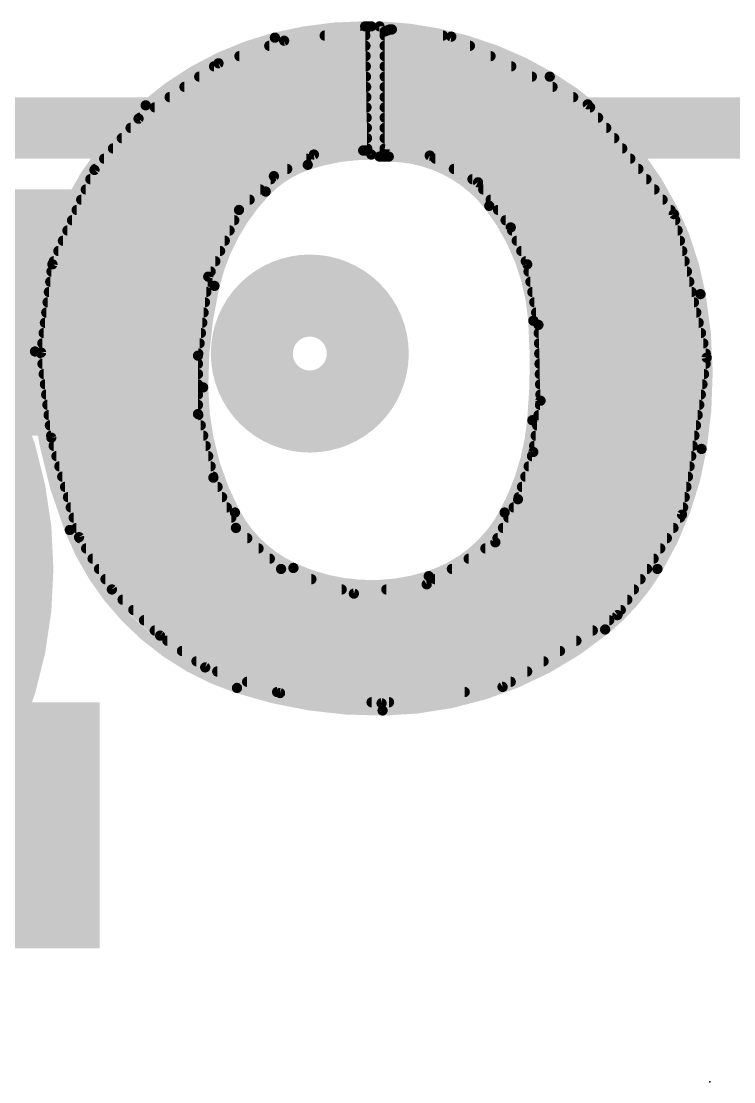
# Model space of a CAD drawing. Extents: x -0.1 to 29.3, y -0.1 to 15.4.
# Drawn here: x 8.455 to 10.22, y 7.62 to 10.246 of the extents above; entities that cross this region are included whole.
import ezdxf

# ---------------------------------------------------------------- set-up
doc = ezdxf.new("R2010")
doc.units = 0
for name, color, linetype in [('1', 12, 'CONTINUOUS'), ('21', 41, 'CONTINUOUS'), ('22', 40, 'CONTINUOUS'), ('23', 53, 'CONTINUOUS')]:
    doc.layers.add(name, color=color, linetype=linetype)

# ---------------------------------------------------------------- blocks, each defined once
blk = doc.blocks.new('RECT')
blk.add_solid([(-0.5, -0.5), (0.5, -0.5), (-0.5, 0.5), (0.5, 0.5)])

msp = doc.modelspace()

# ---------------------------------------------------------------- linework, layer by layer
at = {"layer": '1', "const_width": 2.1336}
msp.add_lwpolyline([(2.54, 8.89), (7.4676, 8.89)], dxfattribs=at)
at = {"layer": '1', "const_width": 1.0668}
msp.add_lwpolyline([(7.4676, 8.3566, 1), (7.4676, 9.4234)], format="xyb", dxfattribs=at)
at = {"layer": '21', "const_width": 0.1524}
msp.add_lwpolyline([(11.963, 9.982), (8.357, 9.982)], dxfattribs=at)
at = {"layer": '21', "const_width": 0.2032}
msp.add_lwpolyline([(9.1694, 9.2798, 1), (9.1694, 9.567, 1), (9.1694, 9.2798)], format="xyb", dxfattribs=at)
at = {"layer": '22'}
for points, const_width in [([(9.3066, 10.2337, 0.0624), (9.083, 10.2057)], 0.0254), ([(9.3066, 10.2401, 1), (9.3066, 10.2274)], 0.0127), ([(9.3066, 10.2274, 1), (9.3066, 10.2401)], 0.0127), ([(9.3281, 10.2337, 1), (9.3155, 10.2337)], 0.0127), ([(9.3218, 10.2274, 1), (9.3218, 10.2401)], 0.0127), ([(9.7638, 10.1092, 0.1246), (9.3421, 10.2337)], 0.0254), ([(9.3423, 10.24, 1), (9.3419, 10.2274)], 0.0127), ([(9.3484, 10.2337, 1), (9.3358, 10.2337)], 0.0127), ([(9.083, 10.2057, 0.1172), (8.763, 10.0381)], 0.0254), ([(9.0814, 10.2119, 1), (9.0846, 10.1995)], 0.0127), ([(9.0846, 10.1995, 1), (9.0814, 10.2119)], 0.0127), ([(9.2063, 10.2172, 1), (9.2063, 10.2045)], 0.0127), ([(9.3129, 10.2236, 1), (9.3003, 10.2234)], 0.0127), ([(9.3074, 10.2172, 1), (9.3058, 10.2298)], 0.0127), ([(9.3068, 10.2045, 1), (9.3068, 10.2172)], 0.0127), ([(9.3612, 10.221, 1), (9.3485, 10.221)], 0.0127), ([(9.3525, 10.2269, 1), (9.3571, 10.2151)], 0.0127), ([(9.3548, 10.2172, 1), (9.3548, 10.2045)], 0.0127), ([(9.3675, 10.2324, 1), (9.3675, 10.2197)], 0.0127), ([(9.3698, 10.2201, 1), (9.3652, 10.2319)], 0.0127), ([(9.3734, 10.2323, 1), (9.3718, 10.2197)], 0.0127), ([(9.3726, 10.2197, 1), (9.3726, 10.2324)], 0.0127), ([(9.4991, 10.2045, 1), (9.4991, 10.2172)], 0.0127), ([(9.5227, 10.214, 1), (9.5171, 10.2026)], 0.0127), ([(9.5191, 10.202, 1), (9.5207, 10.2146)], 0.0127), ([(9.069, 10.1918, 1), (9.069, 10.1791)], 0.0127), ([(9.1051, 10.2044, 1), (9.1067, 10.1918)], 0.0127), ([(9.108, 10.1921, 1), (9.1038, 10.2041)], 0.0127), ([(9.3072, 10.1791, 1), (9.3072, 10.1918)], 0.0127), ([(9.3548, 10.1918, 1), (9.3548, 10.1791)], 0.0127), ([(9.566, 10.1791, 1), (9.566, 10.1918)], 0.0127), ([(8.9951, 10.1663, 1), (8.9951, 10.1537)], 0.0127), ([(9.3077, 10.1537, 1), (9.3077, 10.1663)], 0.0127), ([(9.3548, 10.1663, 1), (9.3548, 10.1537)], 0.0127), ([(9.6172, 10.1537, 1), (9.6172, 10.1663)], 0.0127), ([(8.9323, 10.141, 1), (8.9323, 10.1283)], 0.0127), ([(8.9412, 10.1482, 1), (8.9454, 10.1362)], 0.0127), ([(8.9469, 10.137, 1), (8.9397, 10.1474)], 0.0127), ([(9.3081, 10.1283, 1), (9.3081, 10.141)], 0.0127), ([(9.3548, 10.141, 1), (9.3548, 10.1283)], 0.0127), ([(9.6684, 10.1283, 1), (9.6684, 10.141)], 0.0127), ([(8.8956, 10.1156, 1), (8.8956, 10.1029)], 0.0127), ([(9.3085, 10.1029, 1), (9.3085, 10.1156)], 0.0127), ([(9.3548, 10.1156, 1), (9.3548, 10.1029)], 0.0127), ([(9.7195, 10.1029, 1), (9.7195, 10.1156)], 0.0127), ([(10.1371, 9.5707, 0.2183), (9.7638, 10.1092)], 0.0254), ([(9.767, 10.1147, 1), (9.7606, 10.1037)], 0.0127), ([(9.7606, 10.1037, 1), (9.767, 10.1147)], 0.0127), ([(8.8589, 10.0901, 1), (8.8589, 10.0775)], 0.0127), ([(9.309, 10.0775, 1), (9.309, 10.0901)], 0.0127), ([(9.3548, 10.0901, 1), (9.3548, 10.0775)], 0.0127), ([(9.7707, 10.0775, 1), (9.7707, 10.0901)], 0.0127), ([(8.8222, 10.0648, 1), (8.8222, 10.0521)], 0.0127), ([(9.3094, 10.0521, 1), (9.3094, 10.0648)], 0.0127), ([(9.3548, 10.0648, 1), (9.3548, 10.0521)], 0.0127), ([(9.8218, 10.0521, 1), (9.8218, 10.0648)], 0.0127), ([(8.763, 10.0381, 0.2195), (8.4887, 9.4285)], 0.0254), ([(8.7588, 10.0429, 1), (8.7672, 10.0333)], 0.0127), ([(8.7672, 10.0333, 1), (8.7588, 10.0429)], 0.0127), ([(8.7855, 10.0394, 1), (8.7855, 10.0267)], 0.0127), ([(9.3098, 10.0267, 1), (9.3098, 10.0394)], 0.0127), ([(9.3548, 10.0394, 1), (9.3548, 10.0267)], 0.0127), ([(9.8627, 10.0445, 1), (9.8527, 10.0367)], 0.0127), ([(9.8549, 10.0349, 1), (9.8605, 10.0463)], 0.0127), ([(9.8637, 10.0267, 1), (9.8637, 10.0394)], 0.0127), ([(8.7416, 10.0103, 1), (8.7488, 9.9999)], 0.0127), ([(8.75, 10.001, 1), (8.7404, 10.0092)], 0.0127), ([(8.7488, 10.0139, 1), (8.7488, 10.0013)], 0.0127), ([(9.3102, 10.0013, 1), (9.3102, 10.0139)], 0.0127), ([(9.3548, 10.0139, 1), (9.3548, 10.0013)], 0.0127), ([(9.8836, 10.0013, 1), (9.8836, 10.0139)], 0.0127), ([(8.7255, 9.9886, 1), (8.7255, 9.9759)], 0.0127), ([(9.3107, 9.9759, 1), (9.3107, 9.9886)], 0.0127), ([(9.3548, 9.9886, 1), (9.3548, 9.9759)], 0.0127), ([(9.9036, 9.9759, 1), (9.9036, 9.9886)], 0.0127), ([(8.7037, 9.9632, 1), (8.7037, 9.9505)], 0.0127), ([(9.3111, 9.9505, 1), (9.3111, 9.9632)], 0.0127), ([(9.3548, 9.9632, 1), (9.3548, 9.9505)], 0.0127), ([(9.9235, 9.9505, 1), (9.9235, 9.9632)], 0.0127), ([(8.6818, 9.9377, 1), (8.6818, 9.9251)], 0.0127), ([(9.3218, 9.9162, 0.0828), (9.1643, 9.8908)], 0.0254), ([(9.1791, 9.9225, 1), (9.1801, 9.9099)], 0.0127), ([(9.1826, 9.9106, 1), (9.1766, 9.9218)], 0.0127), ([(9.3015, 9.9327, 1), (9.3015, 9.92)], 0.0127), ([(9.302, 9.92, 1), (9.301, 9.9326)], 0.0127), ([(9.3053, 9.9262, 1), (9.3179, 9.9264)], 0.0127), ([(9.3115, 9.9251, 1), (9.3115, 9.9377)], 0.0127), ([(9.3116, 9.92, 1), (9.3116, 9.9327)], 0.0127), ([(9.3218, 9.9099, 1), (9.3218, 9.9225)], 0.0127), ([(9.3557, 9.9352, 1), (9.3539, 9.9226)], 0.0127), ([(9.3485, 9.9289, 1), (9.3612, 9.9289)], 0.0127), ([(9.3548, 9.9377, 1), (9.3548, 9.9251)], 0.0127), ([(9.9434, 9.9251, 1), (9.9434, 9.9377)], 0.0127), ([(8.66, 9.9123, 1), (8.66, 9.8997)], 0.0127), ([(9.1643, 9.8908, 0.1209), (9.0602, 9.8247)], 0.0254), ([(9.1623, 9.8968, 1), (9.1663, 9.8848)], 0.0127), ([(9.1607, 9.8997, 1), (9.1607, 9.9123)], 0.0127), ([(9.1663, 9.8848, 1), (9.1623, 9.8968)], 0.0127), ([(9.3155, 9.9162, 1), (9.3281, 9.9162)], 0.0127), ([(9.3421, 9.9175, 1), (9.3421, 9.9048)], 0.0127), ([(9.3358, 9.9111, 1), (9.3484, 9.9111)], 0.0127), ([(9.6139, 9.7892, 0.2316), (9.365, 9.9111)], 0.0254), ([(9.365, 9.9174, 1), (9.365, 9.9048)], 0.0127), ([(9.365, 9.9048, 1), (9.365, 9.9175)], 0.0127), ([(9.4697, 9.9192, 1), (9.4635, 9.908)], 0.0127), ([(9.4657, 9.9073, 1), (9.4675, 9.9199)], 0.0127), ([(9.4803, 9.9123, 1), (9.4803, 9.8997)], 0.0127), ([(9.9634, 9.8997, 1), (9.9634, 9.9123)], 0.0127), ([(8.6312, 9.8822, 1), (8.6408, 9.874)], 0.0127), ([(8.6418, 9.8755, 1), (8.6302, 9.8807)], 0.0127), ([(8.6381, 9.887, 1), (8.6381, 9.8743)], 0.0127), ([(9.0849, 9.8582, 1), (9.0761, 9.8674)], 0.0127), ([(9.1135, 9.8743, 1), (9.1135, 9.887)], 0.0127), ([(9.5263, 9.887, 1), (9.5263, 9.8743)], 0.0127), ([(9.9833, 9.8743, 1), (9.9833, 9.887)], 0.0127), ([(8.6258, 9.8615, 1), (8.6258, 9.8489)], 0.0127), ([(9.0727, 9.8489, 1), (9.0727, 9.8615)], 0.0127), ([(9.0775, 9.8684, 1), (9.0835, 9.8572)], 0.0127), ([(9.5723, 9.8615, 1), (9.5723, 9.8489)], 0.0127), ([(9.5911, 9.8513, 1), (9.5809, 9.8439)], 0.0127), ([(9.5829, 9.842, 1), (9.5891, 9.8532)], 0.0127), ([(10.0033, 9.8489, 1), (10.0033, 9.8615)], 0.0127), ([(8.6145, 9.8361, 1), (8.6145, 9.8235)], 0.0127), ([(9.0602, 9.8247, 0.1342), (8.9332, 9.591)], 0.0254), ([(9.0465, 9.8235, 1), (9.0465, 9.8361)], 0.0127), ([(9.0556, 9.8291, 1), (9.0648, 9.8203)], 0.0127), ([(9.0648, 9.8203, 1), (9.0556, 9.8291)], 0.0127), ([(9.5989, 9.8361, 1), (9.5989, 9.8235)], 0.0127), ([(10.0232, 9.8235, 1), (10.0232, 9.8361)], 0.0127), ([(8.6032, 9.8108, 1), (8.6032, 9.7981)], 0.0127), ([(9.0203, 9.7981, 1), (9.0203, 9.8108)], 0.0127), ([(9.7231, 9.5047, 0.1478), (9.6139, 9.7892)], 0.0254), ([(9.6189, 9.7931, 1), (9.6089, 9.7853)], 0.0127), ([(9.6089, 9.7853, 1), (9.6189, 9.7931)], 0.0127), ([(9.6174, 9.8108, 1), (9.6174, 9.7981)], 0.0127), ([(10.0432, 9.7981, 1), (10.0432, 9.8108)], 0.0127), ([(8.5919, 9.7853, 1), (8.5919, 9.7727)], 0.0127), ([(8.9897, 9.7836, 1), (8.9985, 9.7744)], 0.0127), ([(8.9999, 9.7763, 1), (8.9883, 9.7817)], 0.0127), ([(8.9941, 9.7727, 1), (8.9941, 9.7853)], 0.0127), ([(9.6358, 9.7853, 1), (9.6358, 9.7727)], 0.0127), ([(10.0631, 9.7727, 1), (10.0631, 9.7853)], 0.0127), ([(10.0773, 9.7702, 1), (10.0649, 9.7674)], 0.0127), ([(10.0661, 9.7649, 1), (10.0761, 9.7727)], 0.0127), ([(8.5805, 9.7599, 1), (8.5805, 9.7473)], 0.0127), ([(8.9824, 9.7473, 1), (8.9824, 9.7599)], 0.0127), ([(9.6543, 9.7599, 1), (9.6543, 9.7473)], 0.0127), ([(9.673, 9.7384, 1), (9.6614, 9.7332)], 0.0127), ([(9.6621, 9.7321, 1), (9.6723, 9.7395)], 0.0127), ([(10.0746, 9.7473, 1), (10.0746, 9.7599)], 0.0127), ([(8.5692, 9.7346, 1), (8.5692, 9.7219)], 0.0127), ([(8.9707, 9.7219, 1), (8.9707, 9.7346)], 0.0127), ([(9.6706, 9.7346, 1), (9.6706, 9.7219)], 0.0127), ([(10.0804, 9.7219, 1), (10.0804, 9.7346)], 0.0127), ([(8.5579, 9.7091, 1), (8.5579, 9.6965)], 0.0127), ([(8.9589, 9.6965, 1), (8.9589, 9.7091)], 0.0127), ([(9.6819, 9.7091, 1), (9.6819, 9.6965)], 0.0127), ([(10.0862, 9.6965, 1), (10.0862, 9.7091)], 0.0127), ([(8.5466, 9.6837, 1), (8.5466, 9.6711)], 0.0127), ([(8.9472, 9.6711, 1), (8.9472, 9.6837)], 0.0127), ([(9.6932, 9.6837, 1), (9.6932, 9.6711)], 0.0127), ([(10.092, 9.6711, 1), (10.092, 9.6837)], 0.0127), ([(8.5296, 9.6329, 1), (8.5296, 9.6203)], 0.0127), ([(8.5261, 9.647, 1), (8.5377, 9.6418)], 0.0127), ([(8.5382, 9.6436, 1), (8.5256, 9.6452)], 0.0127), ([(8.5353, 9.6584, 1), (8.5353, 9.6457)], 0.0127), ([(8.9238, 9.6203, 1), (8.9238, 9.6329)], 0.0127), ([(8.9355, 9.6457, 1), (8.9355, 9.6584)], 0.0127), ([(9.7045, 9.6584, 1), (9.7045, 9.6457)], 0.0127), ([(9.7141, 9.6456, 1), (9.7017, 9.6432)], 0.0127), ([(9.7021, 9.6418, 1), (9.7137, 9.647)], 0.0127), ([(9.7112, 9.6329, 1), (9.7112, 9.6203)], 0.0127), ([(10.0978, 9.6457, 1), (10.0978, 9.6584)], 0.0127), ([(10.1036, 9.6203, 1), (10.1036, 9.6329)], 0.0127), ([(8.5264, 9.6075, 1), (8.5264, 9.5949)], 0.0127), ([(8.9121, 9.6166, 1), (8.9237, 9.6112)], 0.0127), ([(8.9242, 9.6131, 1), (8.9116, 9.6147)], 0.0127), ([(8.9162, 9.5949, 1), (8.9162, 9.6075)], 0.0127), ([(9.7159, 9.6075, 1), (9.7159, 9.5949)], 0.0127), ([(10.1094, 9.5949, 1), (10.1094, 9.6075)], 0.0127), ([(8.5231, 9.5822, 1), (8.5231, 9.5695)], 0.0127), ([(8.9332, 9.591, 0.0602), (8.9052, 9.3396)], 0.0254), ([(8.913, 9.5695, 1), (8.913, 9.5822)], 0.0127), ([(8.927, 9.5925, 1), (8.9394, 9.5895)], 0.0127), ([(8.9394, 9.5895, 1), (8.927, 9.5925)], 0.0127), ([(9.7207, 9.5822, 1), (9.7207, 9.5695)], 0.0127), ([(10.1152, 9.5695, 1), (10.1152, 9.5822)], 0.0127), ([(8.5199, 9.5567, 1), (8.5199, 9.5441)], 0.0127), ([(8.9097, 9.5441, 1), (8.9097, 9.5567)], 0.0127), ([(9.7254, 9.5567, 1), (9.7254, 9.5441)], 0.0127), ([(10.121, 9.5441, 1), (10.121, 9.5567)], 0.0127), ([(10.1397, 9.1872, 0.0851), (10.1371, 9.5707)], 0.0254), ([(10.1434, 9.5718, 1), (10.1308, 9.5696)], 0.0127), ([(10.1308, 9.5696, 1), (10.1434, 9.5718)], 0.0127), ([(8.5166, 9.5313, 1), (8.5166, 9.5187)], 0.0127), ([(8.9064, 9.5187, 1), (8.9064, 9.5313)], 0.0127), ([(9.7301, 9.5313, 1), (9.7301, 9.5187)], 0.0127), ([(10.1268, 9.5187, 1), (10.1268, 9.5313)], 0.0127), ([(8.5133, 9.506, 1), (8.5133, 9.4933)], 0.0127), ([(8.9031, 9.4933, 1), (8.9031, 9.506)], 0.0127), ([(9.7206, 9.2583, 0.0416), (9.7231, 9.5047)], 0.0254), ([(9.7294, 9.5052, 1), (9.7168, 9.5042)], 0.0127), ([(9.7168, 9.5042, 1), (9.7294, 9.5052)], 0.0127), ([(9.7348, 9.506, 1), (9.7348, 9.4933)], 0.0127), ([(10.1326, 9.4933, 1), (10.1326, 9.506)], 0.0127), ([(8.5101, 9.4805, 1), (8.5101, 9.4679)], 0.0127), ([(8.8998, 9.4679, 1), (8.8998, 9.4805)], 0.0127), ([(9.7421, 9.4947, 1), (9.7295, 9.4943)], 0.0127), ([(9.7296, 9.4933, 1), (9.742, 9.4957)], 0.0127), ([(9.7363, 9.4805, 1), (9.7363, 9.4679)], 0.0127), ([(10.1385, 9.4679, 1), (10.1385, 9.4805)], 0.0127), ([(8.5068, 9.4551, 1), (8.5068, 9.4425)], 0.0127), ([(8.8965, 9.4425, 1), (8.8965, 9.4551)], 0.0127), ([(9.737, 9.4551, 1), (9.737, 9.4425)], 0.0127), ([(10.1443, 9.4425, 1), (10.1443, 9.4551)], 0.0127), ([(8.4887, 9.4285, 0.092), (8.575, 8.9865)], 0.0254), ([(8.495, 9.4286, 1), (8.4824, 9.4284)], 0.0127), ([(8.4824, 9.4284, 1), (8.495, 9.4286)], 0.0127), ([(8.5102, 9.4267, 1), (8.4976, 9.4251)], 0.0127), ([(8.4976, 9.4267, 1), (8.5102, 9.4251)], 0.0127), ([(8.5042, 9.4298, 1), (8.5042, 9.4171)], 0.0127), ([(8.8988, 9.4183, 1), (8.8862, 9.4183)], 0.0127), ([(8.8932, 9.4171, 1), (8.8932, 9.4298)], 0.0127), ([(9.7377, 9.4298, 1), (9.7377, 9.4171)], 0.0127), ([(10.1501, 9.4171, 1), (10.1501, 9.4298)], 0.0127), ([(8.5073, 9.4043, 1), (8.5073, 9.3917)], 0.0127), ([(8.8862, 9.4191, 1), (8.8988, 9.4175)], 0.0127), ([(8.8925, 9.3917, 1), (8.8925, 9.4043)], 0.0127), ([(9.7384, 9.4043, 1), (9.7384, 9.3917)], 0.0127), ([(10.1587, 9.4122, 1), (10.1461, 9.4142)], 0.0127), ([(10.1462, 9.4118, 1), (10.1586, 9.4146)], 0.0127), ([(10.15, 9.3917, 1), (10.15, 9.4043)], 0.0127), ([(8.5103, 9.3789, 1), (8.5103, 9.3663)], 0.0127), ([(8.8925, 9.3663, 1), (8.8925, 9.3789)], 0.0127), ([(9.7391, 9.3789, 1), (9.7391, 9.3663)], 0.0127), ([(10.146, 9.3663, 1), (10.146, 9.3789)], 0.0127), ([(8.5134, 9.3536, 1), (8.5134, 9.3409)], 0.0127), ([(8.8925, 9.3409, 1), (8.8925, 9.3536)], 0.0127), ([(8.9052, 9.3396, 0.1204), (8.984, 9.0297)], 0.0254), ([(8.9115, 9.3397, 1), (8.8989, 9.3395)], 0.0127), ([(9.7398, 9.3536, 1), (9.7398, 9.3409)], 0.0127), ([(10.142, 9.3409, 1), (10.142, 9.3536)], 0.0127), ([(8.5164, 9.3281, 1), (8.5164, 9.3155)], 0.0127), ([(8.8925, 9.3155, 1), (8.8925, 9.3281)], 0.0127), ([(8.8989, 9.3395, 1), (8.9115, 9.3397)], 0.0127), ([(9.7405, 9.3281, 1), (9.7405, 9.3155)], 0.0127), ([(10.138, 9.3155, 1), (10.138, 9.3281)], 0.0127), ([(8.5195, 9.3027, 1), (8.5195, 9.2901)], 0.0127), ([(8.8925, 9.2901, 1), (8.8925, 9.3027)], 0.0127), ([(9.7395, 9.3027, 1), (9.7395, 9.2901)], 0.0127), ([(9.7472, 9.3057, 1), (9.7346, 9.3075)], 0.0127), ([(9.7346, 9.3064, 1), (9.7472, 9.3068)], 0.0127), ([(10.1341, 9.2901, 1), (10.1341, 9.3027)], 0.0127), ([(8.5226, 9.2774, 1), (8.5226, 9.2647)], 0.0127), ([(8.8987, 9.275, 1), (8.8863, 9.272)], 0.0127), ([(8.8862, 9.2735, 1), (8.8988, 9.2735)], 0.0127), ([(8.8931, 9.2647, 1), (8.8931, 9.2774)], 0.0127), ([(9.7359, 9.2774, 1), (9.7359, 9.2647)], 0.0127), ([(10.1301, 9.2647, 1), (10.1301, 9.2774)], 0.0127), ([(8.5256, 9.2519, 1), (8.5256, 9.2393)], 0.0127), ([(8.8993, 9.2393, 1), (8.8993, 9.2519)], 0.0127), ([(9.652, 9.0297, 0.0995), (9.7206, 9.2583)], 0.0254), ([(9.7143, 9.2589, 1), (9.7269, 9.2577)], 0.0127), ([(9.7269, 9.2577, 1), (9.7143, 9.2589)], 0.0127), ([(9.7324, 9.2519, 1), (9.7324, 9.2393)], 0.0127), ([(10.1261, 9.2393, 1), (10.1261, 9.2519)], 0.0127), ([(8.5287, 9.2265, 1), (8.5287, 9.2139)], 0.0127), ([(8.5354, 9.2168, 1), (8.5232, 9.2134)], 0.0127), ([(8.523, 9.2143, 1), (8.5356, 9.2159)], 0.0127), ([(8.9054, 9.2139, 1), (8.9054, 9.2265)], 0.0127), ([(9.7288, 9.2265, 1), (9.7288, 9.2139)], 0.0127), ([(10.1221, 9.2139, 1), (10.1221, 9.2265)], 0.0127), ([(8.535, 9.2012, 1), (8.535, 9.1885)], 0.0127), ([(8.9116, 9.1885, 1), (8.9116, 9.2012)], 0.0127), ([(9.7252, 9.2012, 1), (9.7252, 9.1885)], 0.0127), ([(10.0305, 8.89, 0.0949), (10.1397, 9.1872)], 0.0254), ([(10.1181, 9.1885, 1), (10.1181, 9.2012)], 0.0127), ([(10.1334, 9.1882, 1), (10.146, 9.1862)], 0.0127), ([(10.146, 9.1862, 1), (10.1334, 9.1882)], 0.0127), ([(8.542, 9.1758, 1), (8.542, 9.1631)], 0.0127), ([(8.9177, 9.1631, 1), (8.9177, 9.1758)], 0.0127), ([(9.7198, 9.1758, 1), (9.7198, 9.1631)], 0.0127), ([(9.7168, 9.1805, 1), (9.7294, 9.1787)], 0.0127), ([(9.7291, 9.1776, 1), (9.7171, 9.1816)], 0.0127), ([(10.1141, 9.1631, 1), (10.1141, 9.1758)], 0.0127), ([(8.5491, 9.1503, 1), (8.5491, 9.1377)], 0.0127), ([(8.9238, 9.1377, 1), (8.9238, 9.1503)], 0.0127), ([(9.7115, 9.1503, 1), (9.7115, 9.1377)], 0.0127), ([(10.1101, 9.1377, 1), (10.1101, 9.1503)], 0.0127), ([(8.5562, 9.125, 1), (8.5562, 9.1123)], 0.0127), ([(8.9364, 9.1187, 1), (8.9248, 9.1135)], 0.0127), ([(8.9244, 9.1146, 1), (8.9368, 9.1176)], 0.0127), ([(8.93, 9.1123, 1), (8.93, 9.125)], 0.0127), ([(9.7032, 9.125, 1), (9.7032, 9.1123)], 0.0127), ([(10.1062, 9.1123, 1), (10.1062, 9.125)], 0.0127), ([(8.5632, 9.0996, 1), (8.5632, 9.0869)], 0.0127), ([(8.9409, 9.0869, 1), (8.9409, 9.0996)], 0.0127), ([(9.6949, 9.0996, 1), (9.6949, 9.0869)], 0.0127), ([(10.1022, 9.0869, 1), (10.1022, 9.0996)], 0.0127), ([(8.5703, 9.0741, 1), (8.5703, 9.0615)], 0.0127), ([(8.9523, 9.0615, 1), (8.9523, 9.0741)], 0.0127), ([(9.679, 9.0647, 1), (9.691, 9.0607)], 0.0127), ([(9.6906, 9.0598, 1), (9.6794, 9.0656)], 0.0127), ([(9.6867, 9.0741, 1), (9.6867, 9.0615)], 0.0127), ([(10.0982, 9.0615, 1), (10.0982, 9.0741)], 0.0127), ([(8.5774, 9.0488, 1), (8.5774, 9.0361)], 0.0127), ([(8.9637, 9.0361, 1), (8.9637, 9.0488)], 0.0127), ([(8.984, 9.0297, 0.1633), (9.1288, 8.8925)], 0.0254), ([(8.9896, 9.0327, 1), (8.9784, 9.0267)], 0.0127), ([(8.9784, 9.0267, 1), (8.9896, 9.0327)], 0.0127), ([(9.464, 8.8722, 0.1942), (9.652, 9.0297)], 0.0254), ([(9.6464, 9.0327, 1), (9.6576, 9.0267)], 0.0127), ([(9.6576, 9.0267, 1), (9.6464, 9.0327)], 0.0127), ([(9.6744, 9.0488, 1), (9.6744, 9.0361)], 0.0127), ([(10.0967, 9.0212, 1), (10.0861, 9.028)], 0.0127), ([(10.0942, 9.0361, 1), (10.0942, 9.0488)], 0.0127), ([(8.5845, 9.0234, 1), (8.5845, 9.0107)], 0.0127), ([(8.9751, 9.0107, 1), (8.9751, 9.0234)], 0.0127), ([(9.6611, 9.0234, 1), (9.6611, 9.0107)], 0.0127), ([(10.0851, 9.0256, 1), (10.0977, 9.0236)], 0.0127), ([(10.0865, 9.0107, 1), (10.0865, 9.0234)], 0.0127), ([(8.575, 8.9865, 0.2224), (8.9891, 8.5954)], 0.0254), ([(8.5809, 8.9888, 1), (8.5691, 8.9842)], 0.0127), ([(8.5691, 8.9842, 1), (8.5809, 8.9888)], 0.0127), ([(8.5915, 8.9979, 1), (8.5915, 8.9853)], 0.0127), ([(8.9908, 8.9963, 1), (8.9822, 8.9869)], 0.0127), ([(8.9807, 8.989, 1), (8.9923, 8.9942)], 0.0127), ([(8.9865, 8.9853, 1), (8.9865, 8.9979)], 0.0127), ([(9.6478, 8.9979, 1), (9.6478, 8.9853)], 0.0127), ([(10.0702, 8.9853, 1), (10.0702, 8.9979)], 0.0127), ([(8.6033, 8.9721, 1), (8.5925, 8.9653)], 0.0127), ([(8.5918, 8.967, 1), (8.604, 8.9704)], 0.0127), ([(8.5995, 8.9726, 1), (8.5995, 8.9599)], 0.0127), ([(9.0145, 8.9599, 1), (9.0145, 8.9726)], 0.0127), ([(9.6235, 8.9589, 1), (9.6347, 8.9531)], 0.0127), ([(9.6324, 8.9506, 1), (9.6258, 8.9614)], 0.0127), ([(9.6344, 8.9726, 1), (9.6344, 8.9599)], 0.0127), ([(10.0539, 8.9599, 1), (10.0539, 8.9726)], 0.0127), ([(8.6154, 8.9472, 1), (8.6154, 8.9345)], 0.0127), ([(9.0424, 8.9345, 1), (9.0424, 8.9472)], 0.0127), ([(9.6043, 8.9472, 1), (9.6043, 8.9345)], 0.0127), ([(10.0375, 8.9345, 1), (10.0375, 8.9472)], 0.0127), ([(8.6314, 8.9217, 1), (8.6314, 8.9091)], 0.0127), ([(9.0704, 8.9091, 1), (9.0704, 8.9217)], 0.0127), ([(9.1288, 8.8925, 0.1897), (9.464, 8.8722)], 0.0254), ([(9.1315, 8.8983, 1), (9.1261, 8.8867)], 0.0127), ([(9.1261, 8.8867, 1), (9.1315, 8.8983)], 0.0127), ([(9.5628, 8.9217, 1), (9.5628, 8.9091)], 0.0127), ([(10.0212, 8.9091, 1), (10.0212, 8.9217)], 0.0127), ([(8.6473, 8.8963, 1), (8.6473, 8.8837)], 0.0127), ([(9.1003, 8.896, 1), (9.0963, 8.884)], 0.0127), ([(9.094, 8.8853, 1), (9.1026, 8.8947)], 0.0127), ([(9.0983, 8.8837, 1), (9.0983, 8.8963)], 0.0127), ([(9.462, 8.8782, 1), (9.466, 8.8662)], 0.0127), ([(9.466, 8.8662, 1), (9.462, 8.8782)], 0.0127), ([(9.5213, 8.8963, 1), (9.5213, 8.8837)], 0.0127), ([(9.9009, 8.7401, 0.0859), (10.0305, 8.89)], 0.0254), ([(10.0049, 8.8837, 1), (10.0049, 8.8963)], 0.0127), ([(10.0251, 8.8933, 1), (10.0359, 8.8867)], 0.0127), ([(10.0359, 8.8867, 1), (10.0251, 8.8933)], 0.0127), ([(8.6633, 8.871, 1), (8.6633, 8.8583)], 0.0127), ([(8.6836, 8.8438, 1), (8.6748, 8.8346)], 0.0127), ([(8.6792, 8.8455, 1), (8.6792, 8.8329)], 0.0127), ([(9.1734, 8.8583, 1), (9.1734, 8.871)], 0.0127), ([(9.2485, 8.8329, 1), (9.2485, 8.8455)], 0.0127), ([(9.359, 8.8455, 1), (9.359, 8.8329)], 0.0127), ([(9.4557, 8.8573, 1), (9.4623, 8.8465)], 0.0127), ([(9.4598, 8.8456, 1), (9.4582, 8.8582)], 0.0127), ([(9.4798, 8.871, 1), (9.4798, 8.8583)], 0.0127), ([(9.9722, 8.8329, 1), (9.9722, 8.8455)], 0.0127), ([(9.9885, 8.8583, 1), (9.9885, 8.871)], 0.0127), ([(8.6738, 8.8358, 1), (8.6846, 8.8426)], 0.0127), ([(8.7057, 8.8201, 1), (8.7057, 8.8075)], 0.0127), ([(9.2778, 8.8353, 1), (9.2794, 8.8227)], 0.0127), ([(9.2766, 8.823, 1), (9.2806, 8.835)], 0.0127), ([(9.9559, 8.8075, 1), (9.9559, 8.8201)], 0.0127), ([(8.7323, 8.7948, 1), (8.7323, 8.7821)], 0.0127), ([(9.9396, 8.7821, 1), (9.9396, 8.7948)], 0.0127), ([(8.7588, 8.7693, 1), (8.7588, 8.7567)], 0.0127), ([(9.9111, 8.7567, 1), (9.9111, 8.7693)], 0.0127), ([(9.9261, 8.7791, 1), (9.9367, 8.7723)], 0.0127), ([(9.9348, 8.7703, 1), (9.928, 8.7811)], 0.0127), ([(8.7853, 8.7439, 1), (8.7853, 8.7313)], 0.0127), ([(9.3497, 8.5395, 0.1703), (9.9009, 8.7401)], 0.0254), ([(9.8704, 8.7313, 1), (9.8704, 8.7439)], 0.0127), ([(9.8969, 8.745, 1), (9.9049, 8.7352)], 0.0127), ([(9.9049, 8.7352, 1), (9.8969, 8.745)], 0.0127), ([(8.8023, 8.7301, 1), (8.7949, 8.7197)], 0.0127), ([(8.7942, 8.7203, 1), (8.803, 8.7295)], 0.0127), ([(8.8166, 8.7186, 1), (8.8166, 8.7059)], 0.0127), ([(9.8298, 8.7059, 1), (9.8298, 8.7186)], 0.0127), ([(8.8527, 8.6931, 1), (8.8527, 8.6805)], 0.0127), ([(9.7892, 8.6805, 1), (9.7892, 8.6931)], 0.0127), ([(8.8887, 8.6677, 1), (8.8887, 8.6551)], 0.0127), ([(9.7485, 8.6551, 1), (9.7485, 8.6677)], 0.0127), ([(8.9124, 8.6522, 1), (8.9082, 8.6402)], 0.0127), ([(8.9066, 8.641, 1), (8.914, 8.6514)], 0.0127), ([(8.9401, 8.6424, 1), (8.9401, 8.6297)], 0.0127), ([(9.7079, 8.6297, 1), (9.7079, 8.6424)], 0.0127), ([(9.0142, 8.6169, 1), (9.0142, 8.6043)], 0.0127), ([(9.6672, 8.6043, 1), (9.6672, 8.6169)], 0.0127), ([(8.9891, 8.5954, 0.083), (9.3497, 8.5395)], 0.0254), ([(8.9911, 8.6014, 1), (8.9871, 8.5894)], 0.0127), ([(8.9871, 8.5894, 1), (8.9911, 8.6014)], 0.0127), ([(9.0884, 8.5915, 1), (9.0884, 8.5789)], 0.0127), ([(9.0963, 8.589, 1), (9.0951, 8.5764)], 0.0127), ([(9.0936, 8.5767, 1), (9.0978, 8.5887)], 0.0127), ([(9.5532, 8.5789, 1), (9.5532, 8.5915)], 0.0127), ([(9.6435, 8.6033, 1), (9.6503, 8.5925)], 0.0127), ([(9.6478, 8.5916, 1), (9.646, 8.6042)], 0.0127), ([(9.3224, 8.5662, 1), (9.3224, 8.5535)], 0.0127), ([(9.3463, 8.5636, 1), (9.3481, 8.551)], 0.0127), ([(9.3466, 8.551, 1), (9.3478, 8.5636)], 0.0127), ([(9.3657, 8.5535, 1), (9.3657, 8.5662)], 0.0127), ([(9.3496, 8.5458, 1), (9.3498, 8.5332)], 0.0127), ([(9.3498, 8.5332, 1), (9.3496, 8.5458)], 0.0127)]:
    msp.add_lwpolyline(points, format="xyb", dxfattribs=dict(at, const_width=const_width))
at = {"layer": '22', "const_width": 0.0254}
for points in [[(9.3218, 10.2337), (9.3066, 10.2337)], [(9.3218, 9.9162), (9.3218, 10.2337)], [(9.3421, 10.2337), (9.3421, 9.9111)], [(9.3066, 10.2235), (9.1059, 10.1981)], [(9.2063, 10.2108), (9.3068, 10.2108)], [(9.3116, 9.9263), (9.3066, 10.2235)], [(9.3675, 10.226), (9.3548, 10.221)], [(9.3548, 10.221), (9.3548, 9.9289)], [(9.3548, 10.2108), (9.4991, 10.2108)], [(9.3726, 10.226), (9.3675, 10.226)], [(9.5199, 10.2083), (9.3726, 10.226)], [(9.8577, 10.0406), (9.5199, 10.2083)], [(9.1059, 10.1981), (8.9433, 10.1422)], [(9.069, 10.1854), (9.3072, 10.1854)], [(9.3548, 10.1854), (9.566, 10.1854)], [(8.9951, 10.16), (9.3077, 10.16)], [(9.3548, 10.16), (9.6172, 10.16)], [(8.9433, 10.1422), (8.7452, 10.0051)], [(8.9323, 10.1346), (9.3081, 10.1346)], [(9.3548, 10.1346), (9.6684, 10.1346)], [(8.8956, 10.1092), (9.3085, 10.1092)], [(9.3548, 10.1092), (9.7195, 10.1092)], [(8.8589, 10.0838), (9.309, 10.0838)], [(9.3548, 10.0838), (9.7707, 10.0838)], [(8.8222, 10.0584), (9.3094, 10.0584)], [(9.3548, 10.0584), (9.8218, 10.0584)], [(8.7855, 10.033), (9.3098, 10.033)], [(9.3548, 10.033), (9.8637, 10.033)], [(10.0711, 9.7688), (9.8577, 10.0406)], [(8.7452, 10.0051), (8.636, 9.8781)], [(8.7488, 10.0076), (9.3102, 10.0076)], [(9.3548, 10.0076), (9.8836, 10.0076)], [(8.7255, 9.9822), (9.3107, 9.9822)], [(9.3548, 9.9822), (9.9036, 9.9822)], [(8.7037, 9.9568), (9.3111, 9.9568)], [(9.3548, 9.9568), (9.9235, 9.9568)], [(8.6818, 9.9314), (9.3115, 9.9314)], [(9.0805, 9.8628), (9.1796, 9.9162)], [(9.1796, 9.9162), (9.3015, 9.9263)], [(9.3015, 9.9263), (9.3116, 9.9263)], [(9.3548, 9.9314), (9.9434, 9.9314)], [(9.3548, 9.9289), (9.4666, 9.9136)], [(8.66, 9.906), (9.1607, 9.906)], [(9.3421, 9.9111), (9.365, 9.9111)], [(9.4666, 9.9136), (9.586, 9.8476)], [(9.4803, 9.906), (9.9634, 9.906)], [(8.636, 9.8781), (8.5319, 9.6444)], [(8.6381, 9.8806), (9.1135, 9.8806)], [(8.9941, 9.779), (9.0805, 9.8628)], [(9.5263, 9.8806), (9.9833, 9.8806)], [(8.6258, 9.8552), (9.0727, 9.8552)], [(9.5723, 9.8552), (10.0033, 9.8552)], [(9.586, 9.8476), (9.6672, 9.7358)], [(8.6145, 9.8298), (9.0465, 9.8298)], [(9.5989, 9.8298), (10.0232, 9.8298)], [(8.6032, 9.8044), (9.0203, 9.8044)], [(9.6174, 9.8044), (10.0432, 9.8044)], [(8.5919, 9.779), (8.9941, 9.779)], [(8.9179, 9.6139), (8.9941, 9.779)], [(9.6358, 9.779), (10.0631, 9.779)], [(10.1524, 9.4132), (10.0711, 9.7688)], [(8.5805, 9.7536), (8.9824, 9.7536)], [(9.6543, 9.7536), (10.0746, 9.7536)], [(9.6672, 9.7358), (9.7079, 9.6444)], [(8.5692, 9.7282), (8.9707, 9.7282)], [(9.6706, 9.7282), (10.0804, 9.7282)], [(8.5579, 9.7028), (8.9589, 9.7028)], [(9.6819, 9.7028), (10.0862, 9.7028)], [(8.5466, 9.6774), (8.9472, 9.6774)], [(9.6932, 9.6774), (10.092, 9.6774)], [(8.5319, 9.6444), (8.5039, 9.4259)], [(8.5296, 9.6266), (8.9238, 9.6266)], [(8.5353, 9.652), (8.9355, 9.652)], [(9.7045, 9.652), (10.0978, 9.652)], [(9.7079, 9.6444), (9.7358, 9.4945)], [(9.7112, 9.6266), (10.1036, 9.6266)], [(8.5264, 9.6012), (8.9162, 9.6012)], [(8.8925, 9.4183), (8.9179, 9.6139)], [(9.7159, 9.6012), (10.1094, 9.6012)], [(8.5231, 9.5758), (8.913, 9.5758)], [(9.7207, 9.5758), (10.1152, 9.5758)], [(8.5199, 9.5504), (8.9097, 9.5504)], [(9.7254, 9.5504), (10.121, 9.5504)], [(8.5166, 9.525), (8.9064, 9.525)], [(9.7301, 9.525), (10.1268, 9.525)], [(8.5133, 9.4996), (8.9031, 9.4996)], [(9.7348, 9.4996), (10.1326, 9.4996)], [(8.5101, 9.4742), (8.8998, 9.4742)], [(9.7358, 9.4945), (9.7409, 9.3066)], [(9.7363, 9.4742), (10.1385, 9.4742)], [(8.5068, 9.4488), (8.8965, 9.4488)], [(9.737, 9.4488), (10.1443, 9.4488)], [(8.5039, 9.4259), (8.5293, 9.2151)], [(8.5042, 9.4234), (8.8932, 9.4234)], [(8.8925, 9.2735), (8.8925, 9.4183)], [(9.7377, 9.4234), (10.1501, 9.4234)], [(8.5073, 9.398), (8.8925, 9.398)], [(9.7384, 9.398), (10.15, 9.398)], [(10.0914, 9.0246), (10.1524, 9.4132)], [(8.5103, 9.3726), (8.8925, 9.3726)], [(9.7391, 9.3726), (10.146, 9.3726)], [(8.5134, 9.3472), (8.8925, 9.3472)], [(9.7398, 9.3472), (10.142, 9.3472)], [(8.5164, 9.3218), (8.8925, 9.3218)], [(9.7405, 9.3218), (10.138, 9.3218)], [(8.5195, 9.2964), (8.8925, 9.2964)], [(9.7409, 9.3066), (9.7231, 9.1796)], [(9.7395, 9.2964), (10.1341, 9.2964)], [(8.5226, 9.271), (8.8931, 9.271)], [(8.9306, 9.1161), (8.8925, 9.2735)], [(9.7359, 9.271), (10.1301, 9.271)], [(8.5256, 9.2456), (8.8993, 9.2456)], [(9.7324, 9.2456), (10.1261, 9.2456)], [(8.5287, 9.2202), (8.9054, 9.2202)], [(8.5293, 9.2151), (8.5979, 8.9687)], [(9.7288, 9.2202), (10.1221, 9.2202)], [(8.535, 9.1948), (8.9116, 9.1948)], [(9.7252, 9.1948), (10.1181, 9.1948)], [(8.542, 9.1694), (8.9177, 9.1694)], [(9.7231, 9.1796), (9.685, 9.0627)], [(9.7198, 9.1694), (10.1141, 9.1694)], [(8.5491, 9.144), (8.9238, 9.144)], [(9.7115, 9.144), (10.1101, 9.144)], [(8.5562, 9.1186), (8.93, 9.1186)], [(8.9865, 8.9916), (8.9306, 9.1161)], [(9.7032, 9.1186), (10.1062, 9.1186)], [(8.5632, 9.0932), (8.9409, 9.0932)], [(9.6949, 9.0932), (10.1022, 9.0932)], [(8.5703, 9.0678), (8.9523, 9.0678)], [(9.685, 9.0627), (9.6291, 8.956)], [(9.6867, 9.0678), (10.0982, 9.0678)], [(8.5774, 9.0424), (8.9637, 9.0424)], [(9.6744, 9.0424), (10.0942, 9.0424)], [(9.9314, 8.7757), (10.0914, 9.0246)], [(8.5845, 9.017), (8.9751, 9.017)], [(9.6611, 9.017), (10.0865, 9.017)], [(8.5915, 8.9916), (8.9865, 8.9916)], [(9.0983, 8.89), (8.9865, 8.9916)], [(9.6478, 8.9916), (10.0702, 8.9916)], [(8.5979, 8.9687), (8.6792, 8.8392)], [(8.5995, 8.9662), (9.0145, 8.9662)], [(9.6291, 8.956), (9.459, 8.8519)], [(9.6344, 8.9662), (10.0539, 8.9662)], [(8.6154, 8.9408), (9.0424, 8.9408)], [(9.6043, 8.9408), (10.0375, 8.9408)], [(8.6314, 8.9154), (9.0704, 8.9154)], [(9.5628, 8.9154), (10.0212, 8.9154)], [(8.6473, 8.89), (9.0983, 8.89)], [(9.2786, 8.829), (9.0983, 8.89)], [(9.5213, 8.89), (10.0049, 8.89)], [(8.6633, 8.8646), (9.1734, 8.8646)], [(8.6792, 8.8392), (8.7986, 8.7249)], [(8.6792, 8.8392), (9.2485, 8.8392)], [(9.459, 8.8519), (9.2786, 8.829)], [(9.359, 8.8392), (9.9722, 8.8392)], [(9.4798, 8.8646), (9.9885, 8.8646)], [(8.7057, 8.8138), (9.9559, 8.8138)], [(8.7323, 8.7884), (9.9396, 8.7884)], [(8.7588, 8.763), (9.9111, 8.763)], [(9.6469, 8.5979), (9.9314, 8.7757)], [(8.7853, 8.7376), (9.8704, 8.7376)], [(8.7986, 8.7249), (8.9103, 8.6462)], [(8.8166, 8.7122), (9.8298, 8.7122)], [(8.8527, 8.6868), (9.7892, 8.6868)], [(8.8887, 8.6614), (9.7485, 8.6614)], [(8.9103, 8.6462), (9.0957, 8.5827)], [(8.9401, 8.636), (9.7079, 8.636)], [(9.0142, 8.6106), (9.6672, 8.6106)], [(9.0884, 8.5852), (9.5532, 8.5852)], [(9.0957, 8.5827), (9.3472, 8.5573)], [(9.3472, 8.5573), (9.6469, 8.5979)], [(9.3224, 8.5598), (9.3657, 8.5598)]]:
    msp.add_lwpolyline(points, dxfattribs=at)
at = {"layer": '23'}
msp.add_point((10.16, 7.62), dxfattribs=at)

# ---------------------------------------------------------------- block references
at = {"layer": '1', "xscale": 0.6096, "yscale": 2.2098, "rotation": 270}
for p in [(7.5438, 9.525), (7.5438, 8.255)]:
    msp.add_blockref('RECT', p, dxfattribs=at)

doc.saveas('drawing.dxf')
